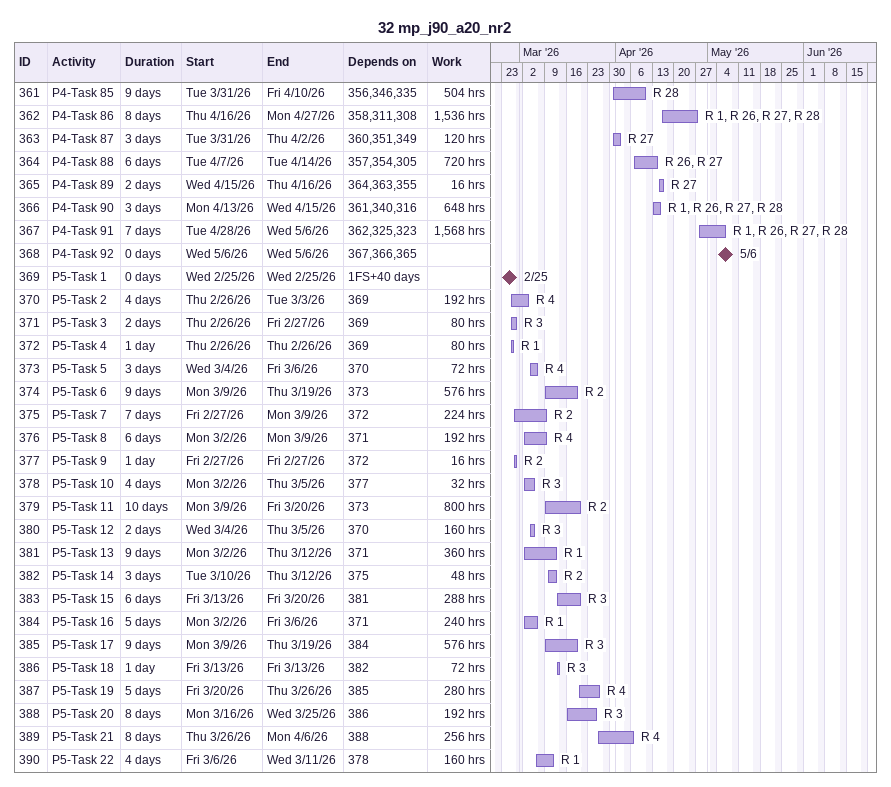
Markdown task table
32 mp_j90_a20_nr2

| ID | Task | Duration | Start | Finish | Predecessors | Resources | Work (h) |
|---|---|---|---|---|---|---|---|
| 361 | P4-Task 85 | 9d | 2026-03-31 | 2026-04-10 | 356, 346, 335 | R 28 | 504 |
| 362 | P4-Task 86 | 8d | 2026-04-16 | 2026-04-27 | 358, 311, 308 | R 1, R 26, R 27, R 28 | 1536 |
| 363 | P4-Task 87 | 3d | 2026-03-31 | 2026-04-02 | 360, 351, 349 | R 27 | 120 |
| 364 | P4-Task 88 | 6d | 2026-04-07 | 2026-04-14 | 357, 354, 305 | R 26, R 27 | 720 |
| 365 | P4-Task 89 | 2d | 2026-04-15 | 2026-04-16 | 364, 363, 355 | R 27 | 16 |
| 366 | P4-Task 90 | 3d | 2026-04-13 | 2026-04-15 | 361, 340, 316 | R 1, R 26, R 27, R 28 | 648 |
| 367 | P4-Task 91 | 7d | 2026-04-28 | 2026-05-06 | 362, 325, 323 | R 1, R 26, R 27, R 28 | 1568 |
| 368 | P4-Task 92 | 0d | 2026-05-06 | 2026-05-06 | 367, 366, 365 |  |  |
| 369 | P5-Task 1 | 0d | 2026-02-25 | 2026-02-25 | 1FS+40d |  |  |
| 370 | P5-Task 2 | 4d | 2026-02-26 | 2026-03-03 | 369 | R 4 | 192 |
| 371 | P5-Task 3 | 2d | 2026-02-26 | 2026-02-27 | 369 | R 3 | 80 |
| 372 | P5-Task 4 | 1d | 2026-02-26 | 2026-02-26 | 369 | R 1 | 80 |
| 373 | P5-Task 5 | 3d | 2026-03-04 | 2026-03-06 | 370 | R 4 | 72 |
| 374 | P5-Task 6 | 9d | 2026-03-09 | 2026-03-19 | 373 | R 2 | 576 |
| 375 | P5-Task 7 | 7d | 2026-02-27 | 2026-03-09 | 372 | R 2 | 224 |
| 376 | P5-Task 8 | 6d | 2026-03-02 | 2026-03-09 | 371 | R 4 | 192 |
| 377 | P5-Task 9 | 1d | 2026-02-27 | 2026-02-27 | 372 | R 2 | 16 |
| 378 | P5-Task 10 | 4d | 2026-03-02 | 2026-03-05 | 377 | R 3 | 32 |
| 379 | P5-Task 11 | 10d | 2026-03-09 | 2026-03-20 | 373 | R 2 | 800 |
| 380 | P5-Task 12 | 2d | 2026-03-04 | 2026-03-05 | 370 | R 3 | 160 |
| 381 | P5-Task 13 | 9d | 2026-03-02 | 2026-03-12 | 371 | R 1 | 360 |
| 382 | P5-Task 14 | 3d | 2026-03-10 | 2026-03-12 | 375 | R 2 | 48 |
| 383 | P5-Task 15 | 6d | 2026-03-13 | 2026-03-20 | 381 | R 3 | 288 |
| 384 | P5-Task 16 | 5d | 2026-03-02 | 2026-03-06 | 371 | R 1 | 240 |
| 385 | P5-Task 17 | 9d | 2026-03-09 | 2026-03-19 | 384 | R 3 | 576 |
| 386 | P5-Task 18 | 1d | 2026-03-13 | 2026-03-13 | 382 | R 3 | 72 |
| 387 | P5-Task 19 | 5d | 2026-03-20 | 2026-03-26 | 385 | R 4 | 280 |
| 388 | P5-Task 20 | 8d | 2026-03-16 | 2026-03-25 | 386 | R 3 | 192 |
| 389 | P5-Task 21 | 8d | 2026-03-26 | 2026-04-06 | 388 | R 4 | 256 |
| 390 | P5-Task 22 | 4d | 2026-03-06 | 2026-03-11 | 378 | R 1 | 160 |
